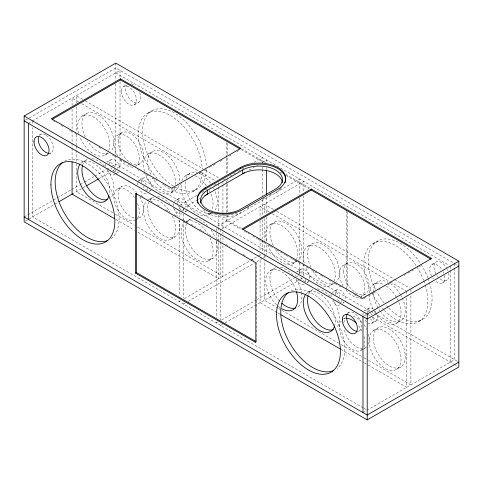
<?xml version="1.0" encoding="UTF-8"?>
<svg xmlns="http://www.w3.org/2000/svg" width="483" height="483" viewBox="0 0 483 483"><rect width="100%" height="100%" fill="white"/><g stroke="black" fill="none" stroke-linecap="round" stroke-linejoin="round"><path stroke-width="0.36" stroke-dasharray="2.42 1.81" d="M25.448 120.146L28.702 118.269M29.348 117.894L115.787 67.988L458.85 266.055M28.382 123.34L32.005 121.245M32.276 121.088L120.019 70.433L120.019 77.938M39.244 135.18L40.451 134.479M123.63 86.457L126.655 84.712M82.406 115.98L86.632 113.535M49.272 153.944L51.083 152.9M134.262 104.871L138.494 102.432M147.707 113.233L151.934 110.788M117.629 155.924A17.943 10.36 60 0 1 117.629 135.204L121.855 132.759M82.406 162.107L86.632 159.662M104.998 155.115L108.627 153.026M111.193 159.607L106.966 162.046A7.311 4.22 60 0 1 114.857 167.402M24.15 216.945L56.644 198.187M57.296 197.807L70.947 189.928M71.593 189.553L79.393 185.049M80.045 184.675L83.945 182.423M84.591 182.049L94.342 176.422M94.994 176.047L106.043 169.666M106.689 169.291L110.589 167.04M111.241 166.665L115.787 164.039L370.316 310.986M25.448 221.081L58.274 202.129M72.082 194.154L85.896 186.184M98.894 178.68L110.589 171.924M112.871 170.608L114.821 169.485M117.001 168.223L120.019 166.478L120.019 159.728M148.196 153.962L152.423 151.523M115.485 174.013L118.504 172.268M139.798 163.84L135.572 166.285A17.943 10.36 60 0 0 135.572 145.564A17.943 10.36 60 0 0 117.629 135.204M117.629 188.925L121.855 186.48M138.923 180.497L143.149 178.058M149.253 191.413L150.461 190.719M185.792 175.673L190.024 173.228M152.423 197.65L148.196 200.089A22.598 13.047 60 0 0 147.713 225.32A22.598 13.047 60 0 0 169.762 239.725A22.598 13.047 60 0 0 172.171 215.744M171.713 189.27L173.017 188.515M173.669 188.141L175.625 187.012M180.183 184.379L181.487 183.625M199.087 173.469L201.695 171.96M204.297 170.457L206.905 168.953M209.513 167.444L215.376 164.063M219.94 161.425L222.548 159.921M229.715 155.78L231.019 155.031M236.887 151.644L238.837 150.515M170.795 193.103L175.021 190.658M136.176 219.656L139.798 217.561M178.867 198.676L174.635 201.115A7.311 4.22 60 0 1 182.526 206.47M192.898 191.51L197.13 189.07M196.78 195.422L179.229 205.547L179.229 208.553M201.979 192.415L210.425 187.543M214.325 185.291L218.871 182.665M223.424 180.038L227.318 177.786M229.92 176.283L235.77 172.908M238.367 171.405L245.515 167.281M253.967 162.403L262.414 157.524L262.414 162.777M184.76 207.243L197.758 199.739M198.41 199.364L199.708 198.61M249.095 170.094L254.293 167.094M256.896 165.597L258.194 164.842M262.094 162.596L266.64 159.97L266.64 162.216M184.971 212.037L186.178 211.337M190.024 219.354L185.792 221.794A22.598 13.047 60 0 0 185.194 246.813A22.598 13.047 60 0 0 207.092 261.526A22.598 13.047 60 0 0 210.081 238.119M208.39 214.808L211.409 213.063M170.795 239.23L175.021 236.785M247.242 208.064L249.204 206.935M262.909 199.02L264.865 197.891M269.436 195.253L272.044 193.749M226.225 214.724L226.225 220.743L227.167 220.2L241.476 228.459M217.658 226.231L299.538 178.958L299.538 194.715M221.884 228.676L303.771 181.403L303.771 191.908M270.383 224.51L274.61 222.065M208.39 260.935L212.617 258.49M180.533 300.849L179.229 301.597L179.229 299.345M184.434 298.597L250.067 260.705M250.713 260.325L257.216 256.576M257.862 256.201L261.116 254.324M185.412 302.913L183.462 304.042L183.462 301.79M188.008 301.416L254.293 263.144M256.896 261.647L262.746 258.266M263.392 257.892L266.64 256.014M307.979 246.215L312.205 243.77M270.383 270.631L274.61 268.192M292.976 263.646L297.208 261.206A22.598 13.047 60 0 1 275.37 249.421M301.054 269.218L296.822 271.663A7.311 4.22 60 0 1 304.133 275.884M217.658 322.282L216.36 323.03L216.36 321.533M221.558 320.03L255.996 300.148M256.648 299.774L295.638 277.26M296.29 276.886L298.886 275.382M222.536 324.347L220.586 325.476L220.586 323.972M225.138 322.849L299.871 279.699M300.517 279.325L302.467 278.202M373.281 243.468L377.513 241.023M307.152 282.579L308.365 281.885M343.202 286.159A17.943 10.36 60 0 1 343.202 265.439L347.428 262.994M307.979 292.342L312.205 289.897M330.577 285.35L334.804 282.911A22.598 13.047 60 0 1 312.966 271.126M336.766 289.842L332.539 292.281A7.311 4.22 60 0 1 339.851 296.502M373.77 284.197L378.002 281.758M342.87 303.197L344.077 302.503A7.311 4.22 60 0 1 339.525 301.531M365.371 294.075L361.145 296.52A17.943 10.36 60 0 0 361.145 275.799A17.943 10.36 60 0 0 343.202 265.439M365.77 297.546L362.51 299.424L359.261 297.546M368.378 296.043L372.936 293.404M373.588 293.03L376.197 291.527M378.805 290.017L380.109 289.269M387.927 284.753L389.884 283.624M404.223 275.346L405.527 274.592M408.129 273.088L415.954 268.572M418.562 267.069L421.164 265.559M346.921 313.515L348.738 312.465M431.917 264.442L436.143 261.997A10.632 6.14 60 0 1 446.419 267.546M343.805 318.81L345.617 317.766M368.722 308.287L364.496 310.732A7.311 4.22 60 0 1 369.489 312.072M364.188 315.822L366.609 314.427M371.807 323.393L376.034 320.954A7.311 4.22 60 0 0 377.066 314.801M358.163 331.58L359.37 330.885M442.549 282.863L446.781 280.418M373.77 330.324L378.002 327.885M396.368 323.338L400.594 320.893M361.145 350.241L363.56 348.847M364.164 348.497L365.371 347.796M418.471 321.744L422.703 319.299M396.368 369.465L400.594 367.02M362.981 412.567L366.609 410.478M366.881 410.315L454.618 359.66L454.618 268.113M115.787 72.873L449.081 265.3M241.476 148.692L265.535 162.584M285.695 174.224L310.406 188.491M241.186 149.609L263.295 162.379M280.2 172.135L282.803 173.639M286.057 175.516L308.818 188.66M82.828 99.426L76.314 95.664L76.314 103.169M85.437 100.929L202.733 168.652M205.341 170.161L219.68 178.438M273.414 209.459L264.292 204.194L264.292 214.7M276.674 211.343L393.971 279.065M394.623 279.44L409.614 288.091M78.602 101.871L72.082 98.103L72.082 105.608M81.856 103.748L200.463 172.226M201.115 172.6L214.796 180.503M269.188 211.904L260.065 206.633L260.065 217.139M272.442 213.782L389.745 281.504M390.397 281.879L406.034 290.911M52.707 120.563L56.608 122.815M61.16 125.441L63.11 126.57M69.612 130.325L72.215 131.829M74.817 133.326L77.419 134.829M98.876 147.218L101.478 148.722M112.533 155.103L115.135 156.607M119.687 159.233L125.544 162.614M128.14 164.117L130.742 165.615M137.897 169.744L139.201 170.499M143.753 173.125L145.703 174.254M146.349 174.629L149.603 176.506M152.205 178.004L156.758 180.636M162.608 184.011L163.912 184.766M226.225 220.743L241.186 229.383M244.434 231.254L248.986 233.887M252.609 235.976L257.439 238.765M257.813 238.976L265.898 243.649M268.216 244.984L270.166 246.113M270.45 246.276L274.35 248.528M276.668 249.868L285.773 255.121M286.057 255.284L291.907 258.665M292.275 258.876L294.232 260.005M294.509 260.168L300.36 263.543M302.684 264.883L308.818 268.427M311.137 269.768L317.271 273.306M320.519 275.183L324.425 277.435M328.977 280.068L332.878 282.32M335.196 283.66L341.982 287.572M354.057 294.545L356.659 296.049M370.968 311.366L458.85 362.105M368.022 314.548L370.008 315.695M372.592 317.186L453.622 363.971M454.274 364.345L458.198 366.609M141.018 195.428L144.272 197.306M150.122 200.68L152.725 202.184M157.277 204.81L161.177 207.062M165.729 209.694L169.63 211.946M174.182 214.573L178.088 216.825M182.64 219.457L187.193 222.083M191.093 224.335L195.645 226.962M199.545 229.214L204.098 231.846M208.65 234.472L212.55 236.724M217.102 239.351L221.009 241.609M225.561 244.235L229.461 246.487M234.014 249.113L236.616 250.617M243.118 254.372L245.72 255.875M251.571 259.25L254.173 260.754M112.805 212.78L76.314 191.715L76.314 162.451M115.413 214.289L134.31 225.199M137.57 227.076L222.935 276.367L222.935 243.347M277.979 308.142L264.292 300.239L264.292 260.47M278.631 308.516L281.233 310.026M281.885 310.4L338.583 343.129M341.185 344.639L363.343 357.426M363.995 357.806L367.907 360.064M368.559 360.439L410.918 384.897L410.918 294.847M115.745 219.36L134.642 230.276M137.903 232.154L218.708 278.806L218.708 241.289M277.007 312.465L260.065 302.684L260.065 258.411M277.659 312.839L280.267 314.348M340.871 349.336L363.675 362.504M364.327 362.878L367.587 364.762M368.239 365.136L406.686 387.336L406.686 295.789M363.288 407.863L32.609 216.945L32.609 127.651M363.94 408.238L367.213 410.127M454.618 263.609L454.618 267.365M450.391 266.055L450.391 269.804M450.391 270.558L450.391 362.105M410.918 289.595L410.918 291.847M406.686 291.285L406.686 295.041M347.47 212.146L347.47 288.158M346.534 210.431L346.534 290.205M303.771 195.657L303.771 263.193M303.771 263.941L303.771 276.699M299.538 197.722L299.538 262.251M299.538 263.006L299.538 275.008M266.64 167.474L266.64 169.72M266.64 197.487L266.64 213.993M266.64 216.994L266.64 241.76M266.64 244.76L266.64 254.517M264.292 218.449L264.292 240.214M264.292 240.963L264.292 253.72M264.292 254.469L264.292 257.469M262.414 167.281L262.414 168.778M262.414 169.533L262.414 195.796M262.414 199.545L262.414 216.058M262.414 219.807L262.414 239.314M262.414 240.069L262.414 252.072M260.065 220.894L260.065 238.149M260.065 238.904L260.065 250.906M260.065 253.907L260.065 255.41M256.775 262.257L256.775 342.024M240.323 211.88L240.323 213.148A23.262 13.427 0 0 1 202.8 209.326M227.167 143.445L227.167 154.729M227.167 157.742L227.167 173.542M227.167 179.567L227.167 181.071M227.167 184.077L227.167 211.922M227.167 214.935L227.167 220.2M226.225 142.479L226.225 157.53M226.225 158.285L226.225 174.84M226.225 180.859L226.225 183.872M226.225 184.621L226.225 213.969M222.935 181.065L222.935 184.071M222.935 184.82L222.935 212.58M222.935 213.335L222.935 229.093M222.935 232.094L222.935 234.346M222.935 237.346L222.935 242.599M220.586 229.425L220.586 233.18M220.586 233.929L220.586 241.434M220.586 242.182L220.586 320.223M218.708 183.51L218.708 186.51M218.708 187.259L218.708 212.025M218.708 215.026L218.708 231.532M218.708 234.533L218.708 240.54M216.36 228.483L216.36 232.238M216.36 232.987L216.36 240.492M216.36 241.24L216.36 317.778M183.462 207.992L183.462 210.993M183.462 213.993L183.462 219.994M183.462 220.749L183.462 298.035M179.229 211.554L179.229 216.807M179.229 219.807L179.229 295.596M120.019 81.687L120.019 156.727M115.787 63.104L115.787 80.377M115.787 83.746L115.787 154.663M115.787 155.417L115.787 168.175M76.314 106.918L76.314 131.684M76.314 134.685L76.314 145.19M76.314 145.938L76.314 149.694M76.314 150.442L76.314 161.696M72.082 109.363L72.082 129.625M72.082 130.374L72.082 142.376M72.082 143.131L72.082 147.629M72.082 148.384L72.082 160.386M32.609 120.895L32.609 124.65M206.458 169.962A45.191 26.094 60 0 1 175.226 187.217M173.349 186.118A45.191 26.094 60 0 1 142.582 131.026A45.191 26.094 60 0 1 174.14 112.805A45.191 26.094 60 0 1 206.464 166.997M202.232 172.401A45.191 26.094 60 0 1 163.182 184.234M157.301 178.571A45.191 26.094 60 0 1 139.478 124.837A45.191 26.094 60 0 1 173.965 117.828A45.191 26.094 60 0 1 202.238 169.436M139.69 92.639A10.632 6.14 60 0 1 133.175 101.907A10.632 6.14 60 0 1 126.667 85.123M131.231 83.71A10.632 6.14 60 0 1 134.648 85.557M428.053 278.401A45.191 26.094 60 0 1 424.225 318.291A45.191 26.094 60 0 1 388.658 308.003M388.139 307.466A45.191 26.094 60 0 1 385.591 304.658M384.13 302.895A45.191 26.094 60 0 1 376.788 291.931M375.406 289.317A45.191 26.094 60 0 1 377.694 240.92A45.191 26.094 60 0 1 420.79 263.972M421.182 264.593A45.191 26.094 60 0 1 427.781 277.689M425.294 285.169A45.191 26.094 60 0 1 418.87 321.509A45.191 26.094 60 0 1 384.432 310.448M383.907 309.911A45.191 26.094 60 0 1 381.359 307.097M379.898 305.334A45.191 26.094 60 0 1 369.755 246.27A45.191 26.094 60 0 1 416.557 266.411M416.956 267.039A45.191 26.094 60 0 1 423.555 280.134M423.826 280.846A45.191 26.094 60 0 1 425.07 284.445M448.725 273.155A10.632 6.14 60 0 1 439.518 278.474M437.701 276.56A10.632 6.14 60 0 1 436.886 275.455M435.811 273.674A10.632 6.14 60 0 1 436.143 261.997M447.427 269.369A10.632 6.14 60 0 1 447.976 270.625M444.493 275.6A10.632 6.14 60 0 1 435.286 280.913M433.474 278.999A10.632 6.14 60 0 1 432.653 277.894M431.579 276.113A10.632 6.14 60 0 1 431.742 264.545A10.632 6.14 60 0 1 441.812 269.405M443.201 271.808A10.632 6.14 60 0 1 443.744 273.07M291.309 290.863A45.191 26.094 60 0 1 334.997 317.071A45.191 26.094 60 0 1 336.989 368.626M64.529 161.256A45.191 26.094 60 0 1 109.122 186.335A45.191 26.094 60 0 1 110.867 238.801M39.606 135.155A10.632 6.14 60 0 1 45.77 135.005M46.259 135.306A10.632 6.14 60 0 1 53.088 145.944A10.632 6.14 60 0 1 49.526 153.377M347.893 313.141A10.632 6.14 60 0 1 359.594 319.009A10.632 6.14 60 0 1 357.812 331.362M210.491 213.021A22.598 13.047 60 0 1 191.564 209.356A22.598 13.047 60 0 1 181.246 183.685M181.85 180.896A22.598 13.047 60 0 1 192.288 174.87M195.005 175.746A22.598 13.047 60 0 1 207.63 187.458M209.441 190.664A22.598 13.047 60 0 1 210.377 192.663M210.926 194.003A22.598 13.047 60 0 1 211.85 210.823M174.737 187.875A22.598 13.047 60 0 1 161.237 192.88A22.598 13.047 60 0 1 145.655 174.768M144.538 171.399A22.598 13.047 60 0 1 157.669 154.149A22.598 13.047 60 0 1 175.335 185.086M107.54 152.761A22.598 13.047 60 0 1 79.864 136.786M78.747 133.411A22.598 13.047 60 0 1 93.617 117.049A22.598 13.047 60 0 1 108.717 150.527M80.776 163.369A22.598 13.047 60 0 1 100.265 168.639A22.598 13.047 60 0 1 109.303 194.679M148.8 199.775A22.598 13.047 60 0 1 170.034 211.874M186.396 221.48A22.598 13.047 60 0 1 207.63 233.579M181.946 213.782A7.311 4.22 60 0 1 174.635 209.562M173.3 206.114A7.311 4.22 60 0 1 173.3 203.023M183.286 208.789A7.311 4.22 60 0 1 183.462 210.431M146.234 193.158A7.311 4.22 60 0 1 138.923 188.938M137.486 184.929A7.311 4.22 60 0 1 137.583 182.399M138.102 181.258A7.311 4.22 60 0 1 146.234 184.717M147.569 188.165A7.311 4.22 60 0 1 147.744 189.813M115.099 173.946A7.311 4.22 60 0 1 106.966 170.487M105.529 166.478A7.311 4.22 60 0 1 105.626 163.948M115.612 169.714A7.311 4.22 60 0 1 115.612 172.805M132.94 167.094A17.943 10.36 60 0 1 120.255 159.77M135.572 220.006A17.943 10.36 60 0 1 117.967 210.22A17.943 10.36 60 0 1 116.983 189.354A17.943 10.36 60 0 1 134.509 197.577M137.589 203.482A17.943 10.36 60 0 1 137.589 218.135M108.627 152.99A22.598 13.047 60 0 1 87.393 140.891M85.256 137.021A22.598 13.047 60 0 1 87.037 113.324A22.598 13.047 60 0 1 108.518 125.399A22.598 13.047 60 0 1 110.861 151.414M216.45 241.735A22.598 13.047 60 0 1 201.145 257.27A22.598 13.047 60 0 1 186.305 223.949M186.559 223.339A22.598 13.047 60 0 1 191.262 218.781M195.204 218.346A22.598 13.047 60 0 1 207.436 225.41M211.047 229.902A22.598 13.047 60 0 1 215.158 237.684M178.855 220.031A22.598 13.047 60 0 1 163.55 235.565A22.598 13.047 60 0 1 148.71 202.244M149.887 200.004A22.598 13.047 60 0 1 153.666 197.076M157.609 196.641A22.598 13.047 60 0 1 169.841 203.699M173.451 208.197A22.598 13.047 60 0 1 177.563 215.979M82.496 165.548A22.598 13.047 60 0 1 87.876 159.088M91.818 158.653A22.598 13.047 60 0 1 104.527 166.237M107.661 170.209A22.598 13.047 60 0 1 110.347 198.012M186.999 210.576A7.311 4.22 60 0 1 181.62 210.365M181.185 210.002A7.311 4.22 60 0 1 178.287 205.987M177.527 203.669A7.311 4.22 60 0 1 182.52 199.038A7.311 4.22 60 0 1 187.513 209.435M151.282 189.958A7.311 4.22 60 0 1 143.149 186.498M141.718 182.483A7.311 4.22 60 0 1 147.031 178.553A7.311 4.22 60 0 1 151.801 188.817M119.325 171.507A7.311 4.22 60 0 1 116.186 172.473M114.851 171.906A7.311 4.22 60 0 1 111.193 168.048M109.858 164.6A7.311 4.22 60 0 1 114.851 159.97A7.311 4.22 60 0 1 119.844 170.366M210.709 213.148A22.598 13.047 60 0 1 193.152 203.935A22.598 13.047 60 0 1 185.478 181.246M186.082 178.456A22.598 13.047 60 0 1 197.185 172.588M199.231 173.3A22.598 13.047 60 0 1 211.047 183.775M213.329 187.561A22.598 13.047 60 0 1 214.609 190.224M215.158 191.564A22.598 13.047 60 0 1 214.247 211.101M178.964 185.436A22.598 13.047 60 0 1 152.797 178.245M150.732 174.339A22.598 13.047 60 0 1 159.843 150.956A22.598 13.047 60 0 1 179.567 182.646M134.111 218.075A17.943 10.36 60 0 1 118.214 193.146A17.943 10.36 60 0 1 136.689 192.415M139.798 196.841A17.943 10.36 60 0 1 137.872 218.274M273.233 245.551A22.598 13.047 60 0 1 275.219 221.751A22.598 13.047 60 0 1 296.912 234.605A22.598 13.047 60 0 1 298.325 260.415M310.829 267.256A22.598 13.047 60 0 1 312.815 243.456A22.598 13.047 60 0 1 334.508 256.31A22.598 13.047 60 0 1 335.92 282.12M402.285 298.083A22.598 13.047 60 0 1 401.138 320.555A22.598 13.047 60 0 1 381.31 312.694M380.423 311.547A22.598 13.047 60 0 1 378.37 308.48M378.002 307.846A22.598 13.047 60 0 1 373.365 293.501M373.323 292.1A22.598 13.047 60 0 1 387.909 282.144M390.487 283.612A22.598 13.047 60 0 1 400.226 294.171M400.594 294.805A22.598 13.047 60 0 1 401.977 297.413M308.492 294.491A22.598 13.047 60 0 1 314.113 289.118M317.391 288.888A22.598 13.047 60 0 1 330.1 296.471M333.234 300.444A22.598 13.047 60 0 1 336.434 327.77M279.796 301.277A22.598 13.047 60 0 1 275.853 267.618M280.448 267.268A22.598 13.047 60 0 1 293.447 275.841M296.049 279.355A22.598 13.047 60 0 1 301.344 291.895M301.489 292.644A22.598 13.047 60 0 1 297.208 307.327M309.186 281.118A7.311 4.22 60 0 1 300.474 276.53M299.617 273.65A7.311 4.22 60 0 1 304.93 269.719A7.311 4.22 60 0 1 309.7 279.977M339.084 301.163A7.311 4.22 60 0 1 336.766 298.283M335.431 294.835A7.311 4.22 60 0 1 340.424 290.205A7.311 4.22 60 0 1 345.417 300.601M376.034 320.954A7.311 4.22 60 0 1 370.195 318.768M367.388 313.286A7.311 4.22 60 0 1 373.281 309.259M374.965 310.943A7.311 4.22 60 0 1 376.034 312.513M362.745 348.611A17.943 10.36 60 0 1 344.144 328.971M343.872 322.729A17.943 10.36 60 0 1 345.411 318.587M353.115 316.208A17.943 10.36 60 0 1 362.262 322.65M363.934 324.817A17.943 10.36 60 0 1 366.609 329.454M368.324 334.133A17.943 10.36 60 0 1 368.245 344.343M366.47 346.987A17.943 10.36 60 0 1 364.128 348.34M398.904 302.533A22.598 13.047 60 0 1 395.8 323.634A22.598 13.047 60 0 1 375.762 313.395M375.339 312.791A22.598 13.047 60 0 1 373.77 310.291M373.057 309.005A22.598 13.047 60 0 1 369.133 295.94M369.151 292.976A22.598 13.047 60 0 1 383.677 284.584M386.261 286.057A22.598 13.047 60 0 1 396.368 297.244M397.08 298.53A22.598 13.047 60 0 1 398.354 301.193M279.892 307.502A22.598 13.047 60 0 1 277.544 305.636M276.548 304.713A22.598 13.047 60 0 1 269.84 270.981A22.598 13.047 60 0 1 296.236 290.989M305.872 294.123A22.598 13.047 60 0 1 325.771 298.802A22.598 13.047 60 0 1 334.707 325.596M304.133 284.324A7.311 4.22 60 0 1 296.822 280.104M295.385 276.089A7.311 4.22 60 0 1 295.306 275.008M305.473 279.331A7.311 4.22 60 0 1 305.473 282.422M339.851 304.942A7.311 4.22 60 0 1 332.539 300.722M331.103 296.713A7.311 4.22 60 0 1 331.199 294.183M341.282 300.517A7.311 4.22 60 0 1 341.366 301.597M372.834 317.246A7.311 4.22 60 0 1 368.149 323.03M366.386 321.654A7.311 4.22 60 0 1 364.496 319.172M363.059 315.164A7.311 4.22 60 0 1 363.156 312.634M370.733 313.389A7.311 4.22 60 0 1 371.807 314.952M296.441 259.661A22.598 13.047 60 0 1 282.724 263.09A22.598 13.047 60 0 1 267.842 245.316M266.55 241.265A22.598 13.047 60 0 1 281.855 225.73A22.598 13.047 60 0 1 296.695 259.051M333.113 282.996A22.598 13.047 60 0 1 305.437 267.021M304.145 262.969A22.598 13.047 60 0 1 319.45 247.435A22.598 13.047 60 0 1 334.29 280.756M358.519 297.329A17.943 10.36 60 0 1 345.828 290.005M362.238 349.432A17.943 10.36 60 0 1 345.122 342.809A17.943 10.36 60 0 1 341.185 321.032M343.805 318.852A17.943 10.36 60 0 1 345.128 318.448M358.519 325.675A17.943 10.36 60 0 1 362.383 331.893M364.097 336.573A17.943 10.36 60 0 1 364.019 346.788M280.2 188.98A23.262 13.427 0 0 1 275.57 192.795M281.704 187.603A26.583 15.347 0 0 1 279.669 189.239M237.171 213.142A26.583 15.347 0 0 1 230.759 214.675M230.089 214.772A26.583 15.347 0 0 1 209.115 212.617M121.426 91.323A10.632 6.14 60 0 0 132.71 105.354A10.632 6.14 60 0 0 132.71 90.315A10.632 6.14 60 0 0 121.426 91.323M118.142 140.976A17.943 10.36 60 0 0 137.172 164.655A17.943 10.36 60 0 0 137.172 139.273A17.943 10.36 60 0 0 118.142 140.976M373.323 338.227A22.598 13.047 60 0 0 397.286 368.04A22.598 13.047 60 0 0 397.286 336.083A22.598 13.047 60 0 0 373.323 338.227M343.715 271.211A17.943 10.36 60 0 0 362.745 294.884A17.943 10.36 60 0 0 362.745 269.508A17.943 10.36 60 0 0 343.715 271.211M369.09 340.666A22.598 13.047 60 0 0 393.059 370.485A22.598 13.047 60 0 0 393.059 338.529A22.598 13.047 60 0 0 369.09 340.666"/><path stroke-width="0.72" d="M24.15 116.011L115.787 63.104L458.85 261.17L458.85 366.989L367.213 419.896L24.15 221.83L24.15 116.011L367.213 314.077L458.85 261.17M120.49 78.844L51.409 118.727L171.713 188.183L240.794 148.299L120.49 78.844L120.49 79.93L240.148 149.012M52.061 119.434L120.49 79.93M58.926 201.755L72.577 193.87M86.222 185.991L98.574 178.861M205.082 187.911L240.323 167.565A26.583 15.347 0 0 1 277.918 167.565A26.583 15.347 0 0 1 277.918 189.27L242.677 209.622A26.583 15.347 0 0 1 205.082 209.622A26.583 15.347 0 0 1 205.082 187.911L205.082 188.998A26.583 15.347 0 0 0 197.927 203.18M205.082 188.998L240.323 168.652A26.583 15.347 0 0 1 271.911 166.049A26.583 15.347 0 0 1 285.073 182.828M207.43 190.356L242.677 170.004A23.262 13.427 0 0 1 275.57 170.004A23.262 13.427 0 0 1 275.57 188.998L240.323 209.35A23.262 13.427 0 0 1 207.43 209.35A23.262 13.427 0 0 1 207.43 190.356L207.43 194.154A23.262 13.427 0 0 0 200.65 202.951M204.907 195.609L244.549 172.721M135.53 273.112L255.833 342.568L255.833 262.8L135.53 193.339L135.53 273.112L136.466 272.569L256.123 341.65M311.287 188.998L242.206 228.882L362.51 298.343L431.591 258.459L311.287 188.998L311.287 190.085L430.945 259.166M242.858 229.594L311.287 190.085M458.85 266.055L367.213 318.961L24.15 120.895M458.85 362.105L367.213 415.012L24.15 216.945M114.441 218.612L72.082 194.154L72.082 161.89M280.919 314.723L340.219 348.961M367.213 314.077L367.213 419.896M362.981 316.522L362.981 412.567M266.64 170.475L266.64 194.486M242.677 170.004L242.677 173.808A23.262 13.427 0 0 1 267.461 170.765A23.262 13.427 0 0 1 282.35 182.604M240.323 167.565L240.323 168.652M136.466 193.55L136.466 272.569M28.382 123.34L28.382 219.391M333.457 370.666A45.191 26.094 60 0 1 290.102 343.673A45.191 26.094 60 0 1 288.399 292.632M357.233 331.38A10.632 6.14 60 0 1 348.738 324.745A10.632 6.14 60 0 1 347.241 314.071M48.946 153.395A10.632 6.14 60 0 1 40.934 147.55A10.632 6.14 60 0 1 38.507 137.25M107.884 240.431A45.191 26.094 60 0 1 64.529 213.444A45.191 26.094 60 0 1 62.826 162.397M108.941 196.013A22.598 13.047 60 0 1 87.266 194.848A22.598 13.047 60 0 1 79.864 164.462M107.323 199.582A22.598 13.047 60 0 1 88.878 189.209A22.598 13.047 60 0 1 82.496 165.548M333.56 329.611A22.598 13.047 60 0 1 314.801 319.915A22.598 13.047 60 0 1 308.069 295.783M295.964 307.906A22.598 13.047 60 0 1 281.776 303.197M296.441 291.666A22.598 13.047 60 0 1 281.68 308.655M334.514 326.248A22.598 13.047 60 0 1 312.845 325.083A22.598 13.047 60 0 1 305.437 294.696M346.408 318.321A17.943 10.36 60 0 1 356.508 323.435M276.511 314.62A45.191 26.094 60 0 0 324.443 374.253A45.191 26.094 60 0 0 324.443 310.34A45.191 26.094 60 0 0 276.511 314.62M342.302 319.776A10.632 6.14 60 0 0 353.58 333.807A10.632 6.14 60 0 0 353.58 318.768A10.632 6.14 60 0 0 342.302 319.776M50.938 184.385A45.191 26.094 60 0 0 98.87 244.018A45.191 26.094 60 0 0 98.87 180.105A45.191 26.094 60 0 0 50.938 184.385M34.021 141.791A10.632 6.14 60 0 0 45.299 155.822A10.632 6.14 60 0 0 45.299 140.782A10.632 6.14 60 0 0 34.021 141.791"/></g></svg>
